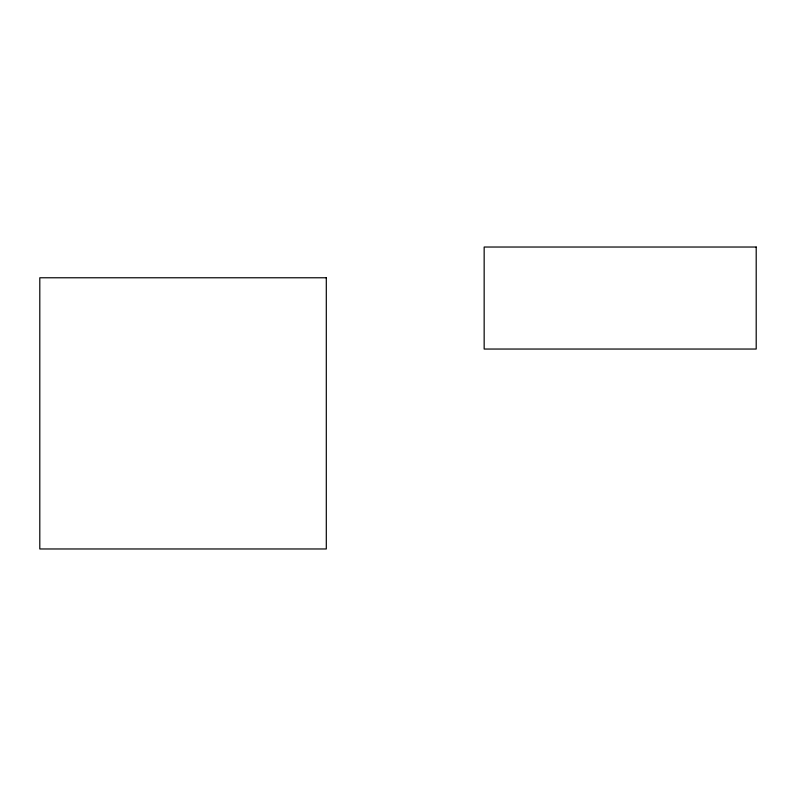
<?xml version="1.0" encoding="UTF-8"?>
<svg xmlns="http://www.w3.org/2000/svg" width="796" height="796" viewBox="0 0 796 796"><rect width="100%" height="100%" fill="white"/><g stroke="black" fill="none" stroke-linecap="round" stroke-linejoin="round"><path stroke-width="1.19" d="M756.2 247.029L484.157 247.029L484.157 349.046L756.2 349.046L756.2 247.029M326.3 277.774L39.8 277.774L39.8 548.971L326.3 548.971L326.3 277.774"/></g></svg>
